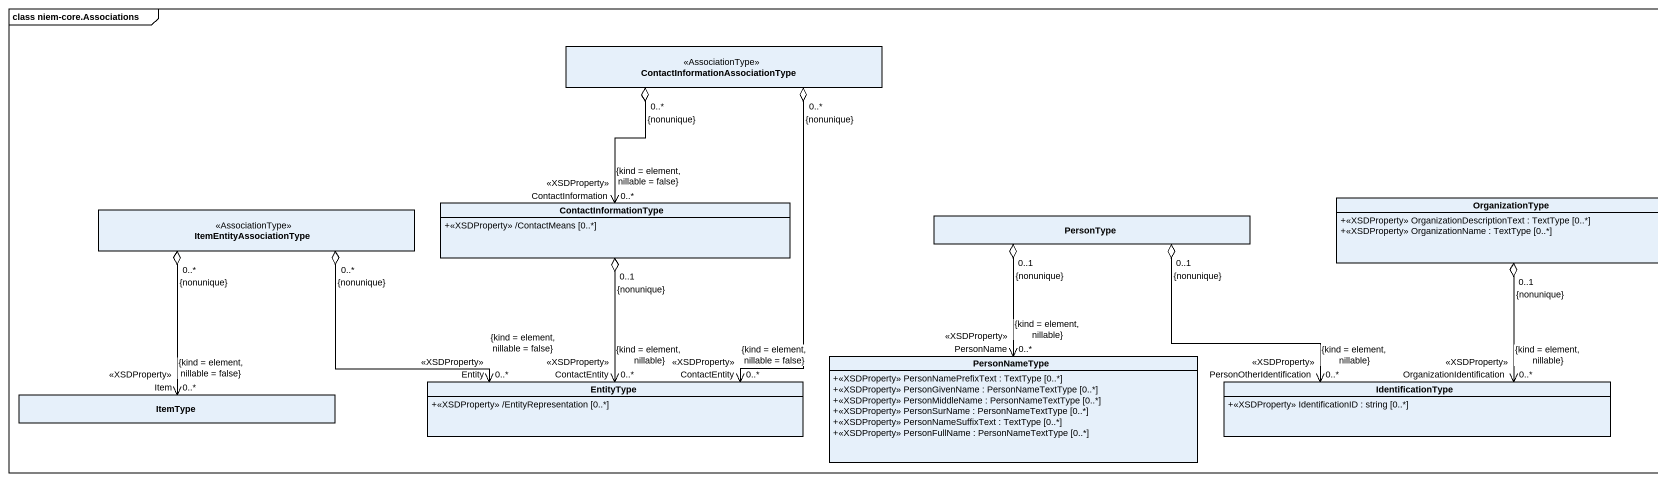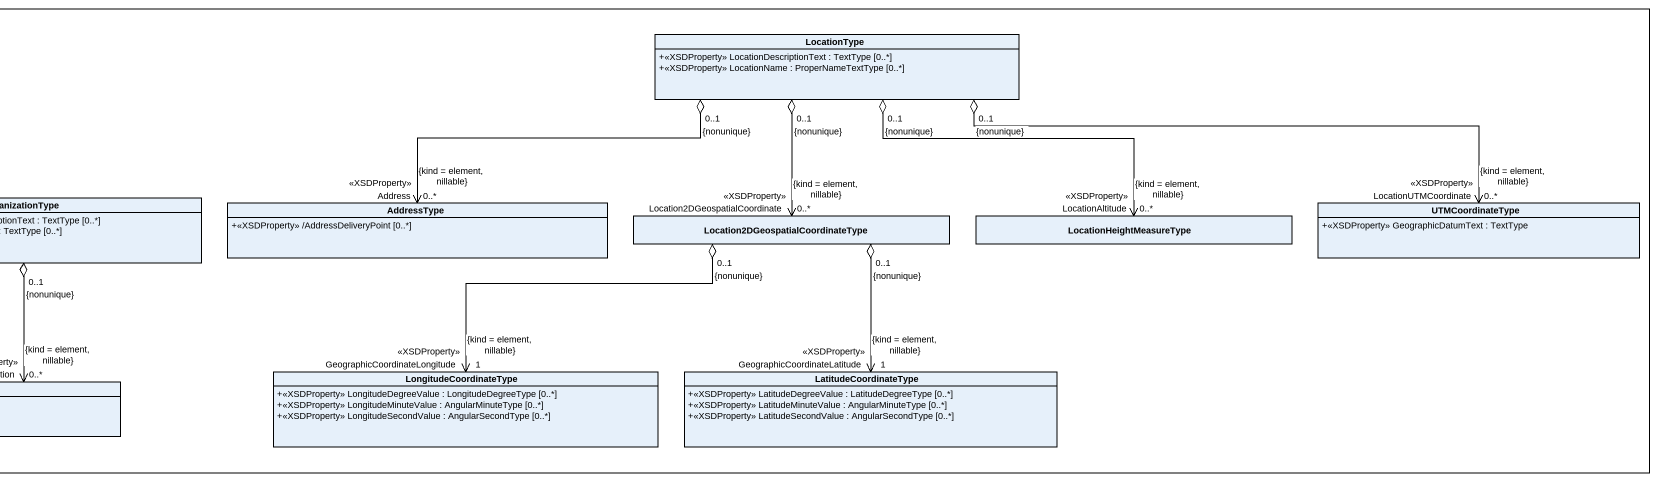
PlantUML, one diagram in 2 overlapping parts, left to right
@startuml
mainframe class niem-core.Associations
hide circle
hide empty members
skinparam classAttributeIconSize 0
class LocationType {
  +<<XSDProperty>> LocationDescriptionText : TextType [0..*]
  +<<XSDProperty>> LocationName : ProperNameTextType [0..*]
}
class "ContactInformationAssociationType" as ContactInformationAssociatio <<AssociationType>>
class OrganizationType {
  +<<XSDProperty>> OrganizationDescriptionText : TextType [0..*]
  +<<XSDProperty>> OrganizationName : TextType [0..*]
}
class ItemEntityAssociationType <<AssociationType>>
class ContactInformationType {
  +<<XSDProperty>> /ContactMeans [0..*]
}
class PersonType
class AddressType {
  +<<XSDProperty>> /AddressDeliveryPoint [0..*]
}
class "Location2DGeospatialCoordinateType" as Location2DGeospatialCoordina
class LocationHeightMeasureType
class UTMCoordinateType {
  +<<XSDProperty>> GeographicDatumText : TextType
}
class EntityType {
  +<<XSDProperty>> /EntityRepresentation [0..*]
}
class PersonNameType {
  +<<XSDProperty>> PersonNamePrefixText : TextType [0..*]
  +<<XSDProperty>> PersonGivenName : PersonNameTextType [0..*]
  +<<XSDProperty>> PersonMiddleName : PersonNameTextType [0..*]
  +<<XSDProperty>> PersonSurName : PersonNameTextType [0..*]
  +<<XSDProperty>> PersonNameSuffixText : TextType [0..*]
  +<<XSDProperty>> PersonFullName : PersonNameTextType [0..*]
}
class IdentificationType {
  +<<XSDProperty>> IdentificationID : string [0..*]
}
class LongitudeCoordinateType {
  +<<XSDProperty>> LongitudeDegreeValue : LongitudeDegreeType [0..*]
  +<<XSDProperty>> LongitudeMinuteValue : AngularMinuteType [0..*]
  +<<XSDProperty>> LongitudeSecondValue : AngularSecondType [0..*]
}
class LatitudeCoordinateType {
  +<<XSDProperty>> LatitudeDegreeValue : LatitudeDegreeType [0..*]
  +<<XSDProperty>> LatitudeMinuteValue : AngularMinuteType [0..*]
  +<<XSDProperty>> LatitudeSecondValue : AngularSecondType [0..*]
}
class ItemType
LocationType "0..1\n{nonunique}" o-left-> "Address\n<<XSDProperty>>\n0..*\n{kind = element, nillable}" AddressType
LocationType "0..1\n{nonunique}" o--> "Location2DGeospatialCoordinate\n<<XSDProperty>>\n0..*\n{kind = element, nillable}" Location2DGeospatialCoordina
LocationType "0..1\n{nonunique}" o-right-> "LocationAltitude\n<<XSDProperty>>\n0..*\n{kind = element, nillable}" LocationHeightMeasureType
LocationType "0..1\n{nonunique}" o-right-> "LocationUTMCoordinate\n<<XSDProperty>>\n0..*\n{kind = element, nillable}" UTMCoordinateType
ContactInformationAssociatio "0..*\n{nonunique}" o--> "ContactInformation\n<<XSDProperty>>\n0..*\n{kind = element, nillable = false}" ContactInformationType
ContactInformationAssociatio "0..*\n{nonunique}" o--> "ContactEntity\n<<XSDProperty>>\n0..*\n{kind = element, nillable = false}" EntityType
OrganizationType "0..1\n{nonunique}" o--> "OrganizationIdentification\n<<XSDProperty>>\n0..*\n{kind = element, nillable}" IdentificationType
ItemEntityAssociationType "0..*\n{nonunique}" o-right-> "Entity\n<<XSDProperty>>\n0..*\n{kind = element, nillable = false}" EntityType
ItemEntityAssociationType "0..*\n{nonunique}" o--> "Item\n<<XSDProperty>>\n0..*\n{kind = element, nillable = false}" ItemType
ContactInformationType "0..1\n{nonunique}" o--> "ContactEntity\n<<XSDProperty>>\n0..*\n{kind = element, nillable}" EntityType
PersonType "0..1\n{nonunique}" o--> "PersonName\n<<XSDProperty>>\n0..*\n{kind = element, nillable}" PersonNameType
PersonType "0..1\n{nonunique}" o-right-> "PersonOtherIdentification\n<<XSDProperty>>\n0..*\n{kind = element, nillable}" IdentificationType
Location2DGeospatialCoordina "0..1\n{nonunique}" o-left-> "GeographicCoordinateLongitude\n<<XSDProperty>>\n1\n{kind = element, nillable}" LongitudeCoordinateType
Location2DGeospatialCoordina "0..1\n{nonunique}" o--> "GeographicCoordinateLatitude\n<<XSDProperty>>\n1\n{kind = element, nillable}" LatitudeCoordinateType
@enduml
